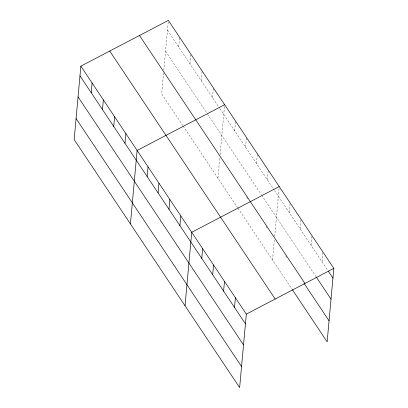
<?xml version="1.0" encoding="UTF-8"?>
<svg xmlns="http://www.w3.org/2000/svg" width="408" height="408" viewBox="0 0 408 408"><rect width="100%" height="100%" fill="white"/><g stroke="black" fill="none" stroke-linecap="round" stroke-linejoin="round"><path stroke-width="0.31" stroke-dasharray="2.04 1.53" d="M163.588 72.838L161.675 93.881L182.774 125.496M163.807 70.431L168.361 20.4M178.73 46.986L179.612 37.261M189.98 63.852L190.868 54.126M201.231 80.713L202.118 70.987M212.486 97.573L213.369 87.853M217.933 178.194L219.851 157.156M220.07 154.744L224.619 104.713M234.656 130.805L235.544 121.079M245.58 147.171L246.463 137.45M256.499 163.542L257.331 154.423M267.424 179.908L268.306 170.182M272.539 260.029L274.4 239.608M274.676 236.579L279.174 187.155M289.262 212.639L290.093 203.526M300.186 229.005L301.017 219.892M311.105 245.376L311.993 235.651M322.029 261.742L322.912 252.016M167.474 30.126L219.519 108.115M219.871 108.64L274.115 189.939M274.467 190.465L328.017 270.718M165.561 51.163L207.055 113.342M207.407 113.873L261.278 194.611M261.63 195.136L315.884 276.445M246.626 197.278L248.033 199.39M266.001 226.318L267.408 228.429M285.728 255.882L286.788 257.468M183.126 126.026L237.665 207.759M238.017 208.289L291.919 289.068"/><path stroke-width="0.61" d="M80.855 66.137L74.164 139.618L239.639 387.6L246.325 314.119L80.855 66.137L168.361 20.4L333.836 268.382L327.145 341.863L292.271 289.593M91.219 92.723L92.106 83.002M102.474 109.589L103.357 99.863M113.725 126.449L114.607 116.724M124.976 143.315L125.863 133.589M130.427 223.931L137.114 150.45L224.619 104.713M147.15 176.542L148.038 166.821M158.069 192.907L158.957 183.187M168.994 209.279L169.876 199.553M179.913 225.644L180.8 215.919M185.033 305.765L191.719 232.285L279.23 186.548M201.756 258.376L202.643 248.656M212.675 274.742L213.562 265.022M223.599 291.113L224.482 281.387M234.518 307.479L235.406 297.753M246.325 314.119L333.836 268.382M328.369 271.244L332.948 278.108M316.236 276.971L331.036 299.146M139.485 35.491L304.955 283.478M304.047 283.336L329.062 320.826M109.732 51.046L275.201 299.028M79.968 75.862L245.443 323.845M78.056 96.9L243.525 344.882M76.082 118.575L241.551 366.562"/></g></svg>
